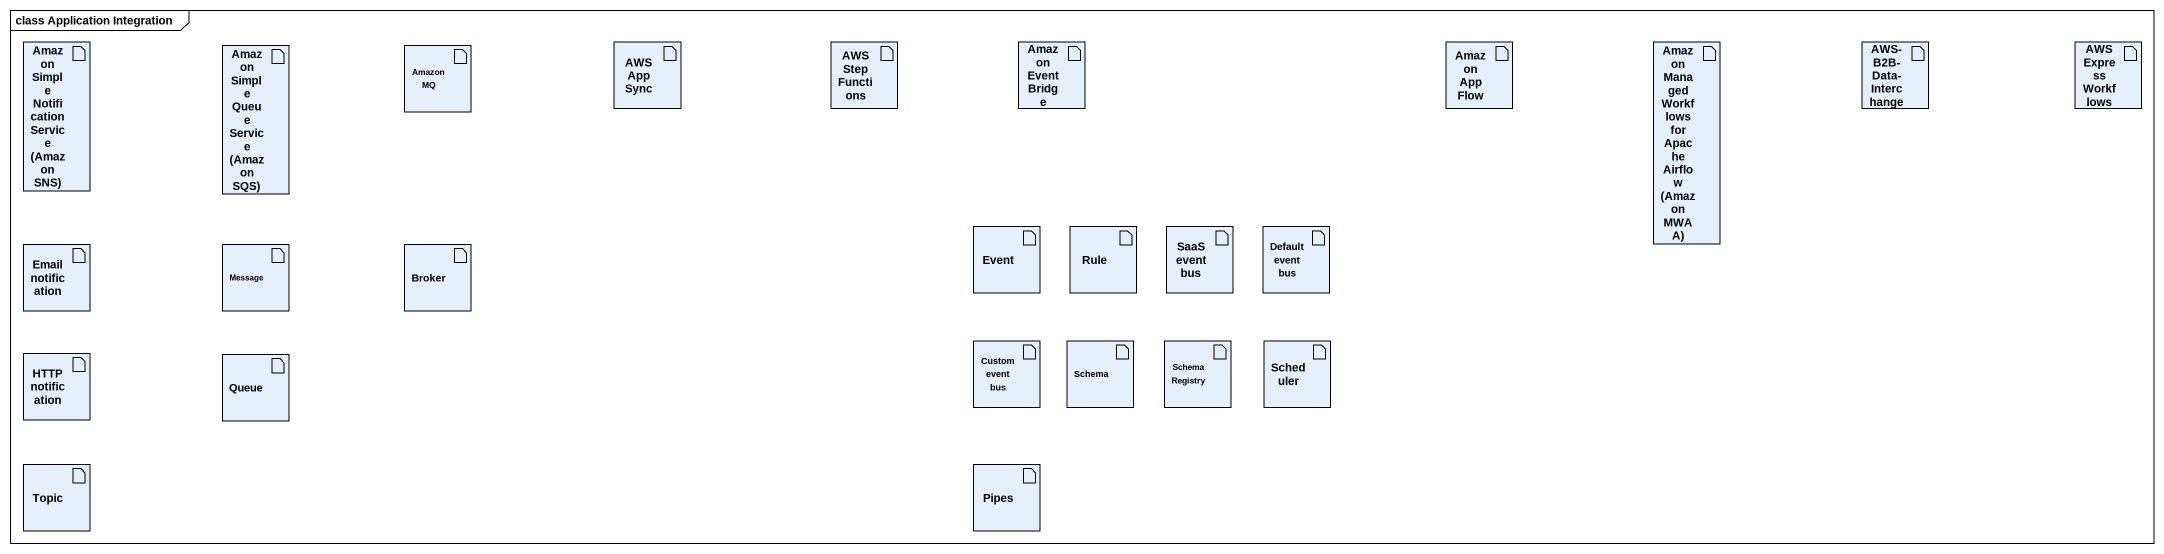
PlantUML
@startuml
mainframe class Application Integration
artifact "Amazon Simple Notification Service (Amazon SNS)" as Amazon_Simple_Notification
artifact "Amazon Simple Queue Service (Amazon SQS)" as Amazon_Simple_Queue_Service
artifact "Amazon MQ" as Amazon_MQ
artifact "AWS AppSync" as AWS_AppSync
artifact "AWS Step Functions" as AWS_Step_Functions
artifact "Amazon EventBridge" as Amazon_EventBridge
artifact "Amazon AppFlow" as Amazon_AppFlow
artifact "Amazon Managed Workflows for Apache Airflow (Amazon MWAA)" as Amazon_Managed_Workflows
artifact "AWS-B2B-Data-Interchange" as AWS_B2B_Data_Interchange
artifact "AWS Express Workflows" as AWS_Express_Workflows
artifact "Email notification" as Email_notification
artifact Message
artifact Broker
artifact Event
artifact Rule
artifact "SaaS event bus" as SaaS_event_bus
artifact "Default event bus" as Default_event_bus
artifact "HTTP notification" as HTTP_notification
artifact "Custom event bus" as Custom_event_bus
artifact Schema
artifact "Schema Registry" as Schema_Registry
artifact Scheduler
artifact "Queue" as Queue_
artifact Topic
artifact Pipes
@enduml
